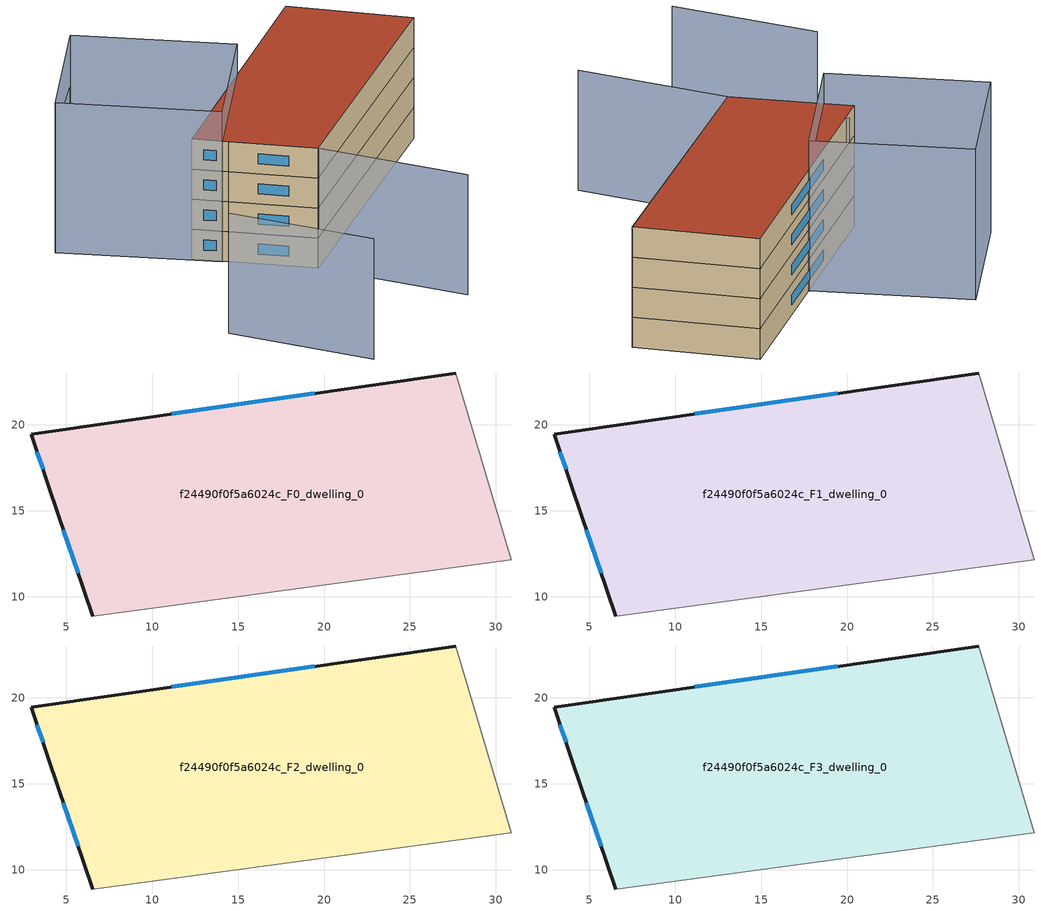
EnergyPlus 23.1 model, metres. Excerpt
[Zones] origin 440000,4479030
f24490f0f5a6024c_F0_dwelling_0
 floor ground (EU_floor_Construction): 27.66,23.02 30.91,12.15 6.55,8.88 3.99,16.41 2.95,19.46 z0
 wall outside (EU_wall_Construction): 27.66,23.02 2.95,19.46 3.99,16.41 6.55,8.88 z0:3
 wall adiabatic (EU_wall_Construction): 6.55,8.88 30.91,12.15 27.66,23.02 z0:3
 window (EU_Window_Construction): 3.3,18.45 3.65,17.42 / 19.47,21.84 11.14,20.64 / 4.84,13.91 5.7,11.38 z0.99:2.01
f24490f0f5a6024c_F1_dwelling_0
 floor to f24490f0f5a6024c_F0_dwelling_0 (EU_floor_Construction): 27.66,23.02 30.91,12.15 6.55,8.88 3.99,16.41 2.95,19.46 z3
 wall outside (EU_wall_Construction): 27.66,23.02 2.95,19.46 3.99,16.41 6.55,8.88 z3:6
 wall adiabatic (EU_wall_Construction): 6.55,8.88 30.91,12.15 27.66,23.02 z3:6
 window (EU_Window_Construction): 3.3,18.45 3.65,17.42 / 19.47,21.84 11.14,20.64 / 4.84,13.91 5.7,11.38 z3.99:5.01
f24490f0f5a6024c_F2_dwelling_0
 floor to f24490f0f5a6024c_F1_dwelling_0 (EU_floor_Construction): 27.66,23.02 30.91,12.15 6.55,8.88 3.99,16.41 2.95,19.46 z6
 wall outside (EU_wall_Construction): 27.66,23.02 2.95,19.46 3.99,16.41 6.55,8.88 z6:9
 wall adiabatic (EU_wall_Construction): 6.55,8.88 30.91,12.15 27.66,23.02 z6:9
 window (EU_Window_Construction): 3.3,18.45 3.65,17.42 / 19.47,21.84 11.14,20.64 / 4.84,13.91 5.7,11.38 z6.99:8.01
f24490f0f5a6024c_F3_dwelling_0
 floor to f24490f0f5a6024c_F2_dwelling_0 (EU_floor_Construction): 27.66,23.02 30.91,12.15 6.55,8.88 3.99,16.41 2.95,19.46 z9
 wall outside (EU_wall_Construction): 27.66,23.02 2.95,19.46 3.99,16.41 6.55,8.88 z9:12
 wall adiabatic (EU_wall_Construction): 6.55,8.88 30.91,12.15 27.66,23.02 z9:12
 window (EU_Window_Construction): 3.3,18.45 3.65,17.42 / 19.47,21.84 11.14,20.64 / 4.84,13.91 5.7,11.38 z9.99:11.01
 roof outside (EU_roof_Construction): 30.91,12.15 27.66,23.02 2.95,19.46 3.99,16.41 6.55,8.88 z12
shading: 8.35,-4.82 5.08,20.05 / -7.28,10.52 -5.51,-2.76 / 6.11,33.04 -1.15,30.64 z0:12; 3.75,16.86 -1.53,30.5 / -1.53,30.5 9.69,34.84 / 9.69,34.84 14.96,21.19 / 14.96,21.19 3.75,16.86 z0:15
[Building]
EU S2 Campaign: North Axis=0; Terrain=City; Solar Distribution=FullExterior
[Site:Location]
Madrid: Latitude=40.5; Longitude=-3.5; Time Zone=1; Elevation=609
[SizingPeriod:WeatherFileDays]
AnnualSizingPeriod: Begin Month=1; Begin Day of Month=1; End Month=12; End Day of Month=31; Day of Week for Start Day=Monday; Use Weather File Daylight Saving Period=No; Use Weather File Rain and Snow Indicators=No
[MATERIAL]
EU_InternalMass_Material: Roughness=MediumRough; Thickness=0.1; Conductivity=1; Density=1800; Specific Heat=900; Thermal Absorptance=0.9; Solar Absorptance=0.7; Visible Absorptance=0.7
[MATERIAL:NOMASS] Roughness=MediumRough; Thermal Absorptance=0.9; Solar Absorptance=0.7; Visible Absorptance=0.7
Name | Thermal Resistance
EU_wall_NoMass | 0.609216
EU_roof_NoMass | 0.513268
EU_floor_NoMass | 0.568163
[WINDOWMATERIAL:SIMPLEGLAZINGSYSTEM]
EU_Window_SimpleGlazing: UFactor=5.50606; Solar Heat Gain Coefficient=0.85; Visible Transmittance=0.85
[CONSTRUCTION]
EU_wall_Construction: EU_wall_NoMass
EU_roof_Construction: EU_roof_NoMass
EU_floor_Construction: EU_floor_NoMass
EU_Window_Construction: EU_Window_SimpleGlazing
EU_InternalMass_Construction: EU_InternalMass_Material
[ZONE] Type=1; Multiplier=1; Ceiling Height=autocalculate; Volume=824.265; Floor Area=autocalculate; Part of Total Floor Area=Yes
f24490f0f5a6024c_F0_dwelling_0; f24490f0f5a6024c_F1_dwelling_0; f24490f0f5a6024c_F2_dwelling_0; f24490f0f5a6024c_F3_dwelling_0
[INTERNALMASS] Construction=EU_InternalMass_Construction; Surface Area=274.755
Name | Zone or ZoneList
f24490f0f5a6024c_F0_dwelling_0_EU_InternalMass | f24490f0f5a6024c_F0_dwelling_0
f24490f0f5a6024c_F1_dwelling_0_EU_InternalMass | f24490f0f5a6024c_F1_dwelling_0
f24490f0f5a6024c_F2_dwelling_0_EU_InternalMass | f24490f0f5a6024c_F2_dwelling_0
f24490f0f5a6024c_F3_dwelling_0_EU_InternalMass | f24490f0f5a6024c_F3_dwelling_0
[OTHEREQUIPMENT] Fuel Type=Electricity; Design Level Calculation Method=Watts/Area; Power per Zone Floor Area=1; Fraction Latent=0; Fraction Radiant=0; Fraction Lost=0; Carbon Dioxide Generation Rate=0; EndUse Subcategory=EU_Step8_InternalGains
Name | Zone or ZoneList or Space or SpaceList | Schedule
EU_Step8_InternalGain_f24490f0f5a6024c_F0_dwelling_0_f000 | f24490f0f5a6024c_F0_dwelling_0 | EU_Step8_GainSchedule_f24490f0f5a6024c_F0_dwelling_0_f000
EU_Step8_InternalGain_f24490f0f5a6024c_F1_dwelling_0_f000 | f24490f0f5a6024c_F1_dwelling_0 | EU_Step8_GainSchedule_f24490f0f5a6024c_F1_dwelling_0_f000
EU_Step8_InternalGain_f24490f0f5a6024c_F2_dwelling_0_f000 | f24490f0f5a6024c_F2_dwelling_0 | EU_Step8_GainSchedule_f24490f0f5a6024c_F2_dwelling_0_f000
EU_Step8_InternalGain_f24490f0f5a6024c_F3_dwelling_0_f000 | f24490f0f5a6024c_F3_dwelling_0 | EU_Step8_GainSchedule_f24490f0f5a6024c_F3_dwelling_0_f000
[ZONEVENTILATION:DESIGNFLOWRATE] Schedule=EU_AlwaysOn; Design Flow Rate Calculation Method=AirChanges/Hour; Air Changes per Hour=0.752966; Ventilation Type=Natural; Fan Pressure Rise=0; Fan Total Efficiency=1; Constant Term Coefficient=1; Temperature Term Coefficient=0; Velocity Term Coefficient=0; Velocity Squared Term Coefficient=0; Minimum Indoor Temperature=-100; Maximum Indoor Temperature=100; Delta Temperature=-100; Minimum Outdoor Temperature=-100; Maximum Outdoor Temperature=100; Maximum Wind Speed=40
Name | Zone or ZoneList or Space or SpaceList
EU_ConstantAir_f24490f0f5a6024c_F0_dwelling_0 | f24490f0f5a6024c_F0_dwelling_0
EU_ConstantAir_f24490f0f5a6024c_F1_dwelling_0 | f24490f0f5a6024c_F1_dwelling_0
EU_ConstantAir_f24490f0f5a6024c_F2_dwelling_0 | f24490f0f5a6024c_F2_dwelling_0
EU_ConstantAir_f24490f0f5a6024c_F3_dwelling_0 | f24490f0f5a6024c_F3_dwelling_0
[HVACTEMPLATE:THERMOSTAT] Constant Heating Setpoint=20; Constant Cooling Setpoint=50
EU_HeatOnly_f24490f0f5a6024c_F0_dwelling_0; EU_HeatOnly_f24490f0f5a6024c_F1_dwelling_0; EU_HeatOnly_f24490f0f5a6024c_F2_dwelling_0; EU_HeatOnly_f24490f0f5a6024c_F3_dwelling_0
[HVACTEMPLATE:ZONE:IDEALLOADSAIRSYSTEM] System Availability Schedule=EU_AlwaysOn; Maximum Heating Supply Air Temperature=50; Minimum Cooling Supply Air Temperature=13; Maximum Heating Supply Air Humidity Ratio=0.0156; Minimum Cooling Supply Air Humidity Ratio=0.0077; Heating Limit=NoLimit; Cooling Limit=NoLimit; Heating Availability Schedule=EU_AlwaysOn; Cooling Availability Schedule=EU_CoolingOff; Dehumidification Control Type=ConstantSensibleHeatRatio; Cooling Sensible Heat Ratio=0.7; Dehumidification Setpoint=60; Humidification Control Type=None; Humidification Setpoint=30; Outdoor Air Method=None; Outdoor Air Flow Rate per Person=0.00944; Outdoor Air Flow Rate per Zone Floor Area=0; Outdoor Air Flow Rate per Zone=0; Demand Controlled Ventilation Type=None; Outdoor Air Economizer Type=NoEconomizer; Heat Recovery Type=None; Sensible Heat Recovery Effectiveness=0.7; Latent Heat Recovery Effectiveness=0.65
Name | Template Thermostat
f24490f0f5a6024c_F0_dwelling_0 | EU_HeatOnly_f24490f0f5a6024c_F0_dwelling_0
f24490f0f5a6024c_F1_dwelling_0 | EU_HeatOnly_f24490f0f5a6024c_F1_dwelling_0
f24490f0f5a6024c_F2_dwelling_0 | EU_HeatOnly_f24490f0f5a6024c_F2_dwelling_0
f24490f0f5a6024c_F3_dwelling_0 | EU_HeatOnly_f24490f0f5a6024c_F3_dwelling_0
[SIZING:ZONE] Zone Cooling Design Supply Air Temperature Input Method=SupplyAirTemperature; Zone Cooling Design Supply Air Temperature=13; Zone Heating Design Supply Air Temperature Input Method=SupplyAirTemperature; Zone Heating Design Supply Air Temperature=50; Zone Cooling Design Supply Air Humidity Ratio=0.008; Zone Heating Design Supply Air Humidity Ratio=0.008; Cooling Design Air Flow Method=DesignDay; Cooling Design Air Flow Rate=0; Cooling Minimum Air Flow per Zone Floor Area=0.000762; Cooling Minimum Air Flow=0; Cooling Minimum Air Flow Fraction=0.2; Heating Design Air Flow Method=DesignDay; Heating Design Air Flow Rate=0; Heating Maximum Air Flow per Zone Floor Area=0.002032; Heating Maximum Air Flow=0.141576; Heating Maximum Air Flow Fraction=0.3; Account for Dedicated Outdoor Air System=No; Dedicated Outdoor Air System Control Strategy=NeutralSupplyAir; Dedicated Outdoor Air Low Setpoint Temperature for Design=autosize; Dedicated Outdoor Air High Setpoint Temperature for Design=autosize; Zone Load Sizing Method=Sensible Load Only No Latent Load; Zone Latent Cooling Design Supply Air Humidity Ratio Input Method=HumidityRatioDifference; Zone Cooling Design Supply Air Humidity Ratio Difference=0.005; Zone Latent Heating Design Supply Air Humidity Ratio Input Method=HumidityRatioDifference; Zone Humidification Design Supply Air Humidity Ratio Difference=0.005
f24490f0f5a6024c_F0_dwelling_0; f24490f0f5a6024c_F1_dwelling_0; f24490f0f5a6024c_F2_dwelling_0; f24490f0f5a6024c_F3_dwelling_0
[SCHEDULE:CONSTANT]
Name | Hourly Value
EU_AlwaysOn | 1
EU_CoolingOff | 0
[SCHEDULE:FILE] Column Number=1; Rows to Skip at Top=0; Number of Hours of Data=8760; Column Separator=Comma; Interpolate to Timestep=No; Minutes per Item=60; Adjust Schedule for Daylight Savings=Yes
Name | File
EU_Step8_GainSchedule_f24490f0f5a6024c_F0_dwelling_0_f000 | ../../schedules/f24490f0f5a6024c/f24490f0f5a6024c_F0_dwelling_0_f000_gain.csv
EU_Step8_GainSchedule_f24490f0f5a6024c_F1_dwelling_0_f000 | ../../schedules/f24490f0f5a6024c/f24490f0f5a6024c_F1_dwelling_0_f000_gain.csv
EU_Step8_GainSchedule_f24490f0f5a6024c_F2_dwelling_0_f000 | ../../schedules/f24490f0f5a6024c/f24490f0f5a6024c_F2_dwelling_0_f000_gain.csv
EU_Step8_GainSchedule_f24490f0f5a6024c_F3_dwelling_0_f000 | ../../schedules/f24490f0f5a6024c/f24490f0f5a6024c_F3_dwelling_0_f000_gain.csv
